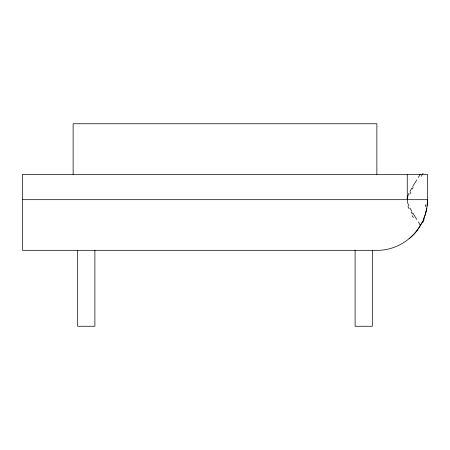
<?xml version="1.0" encoding="UTF-8"?>
<svg xmlns="http://www.w3.org/2000/svg" width="450" height="450" viewBox="0 0 450 450"><rect width="100%" height="100%" fill="white"/><g stroke="black" fill="none" stroke-linecap="round" stroke-linejoin="round"><path stroke-width="0.67" d="M408.892 205.914C406.777 202.056 406.777 197.319 408.892 193.461M427.118 205.914L427.494 200.509L427.5 174.375L22.5 174.375L22.5 250.312L376.875 250.312C400.511 250.718 422.713 232.436 426.639 209.047A36.551 25.847 90 0 0 427.5 199.688L22.5 199.688M426.803 208.058L426.178 211.191M425.756 212.861L423.501 219.409M422.342 221.951L417.24 230.226M409.956 191.317L411.722 188.184M420.165 174.375L418.314 177.424M412.718 186.514L416.751 179.966M416.751 219.409L412.718 212.861M418.314 221.951L420.441 225.472M411.722 211.191L409.956 208.058M407.25 174.375L407.25 199.688M376.875 174.375L376.875 123.75L73.125 123.75L73.125 174.375M372.319 250.312L372.319 326.25L355.106 326.25L355.106 250.312M94.894 250.312L94.894 326.25L77.681 326.25L77.681 250.312M417.262 230.254A64.665 45.72 -90 0 1 409.067 238.759M425.593 204.773A37.176 18.478 81.9 0 1 425.351 206.792M425.987 211.123A65.368 55.187 38.7 0 1 425.582 212.799M424.086 219.549A62.955 52.318 -8.4 0 1 422.972 222.131M409.067 208.648A37.176 31.939 76.1 0 1 407.947 206.443M412.267 213.773A65.368 21.898 63.6 0 1 411.233 212.04M412.144 215.679A62.955 5.102 56.5 0 1 413.353 217.597M423.09 173.239A62.955 8.702 -55.2 0 1 421.267 176.304M412.194 189.006A65.368 20.256 -63.3 0 1 413.151 187.391M409.843 193.995A37.176 29.796 -73.5 0 1 410.861 191.919"/></g></svg>
